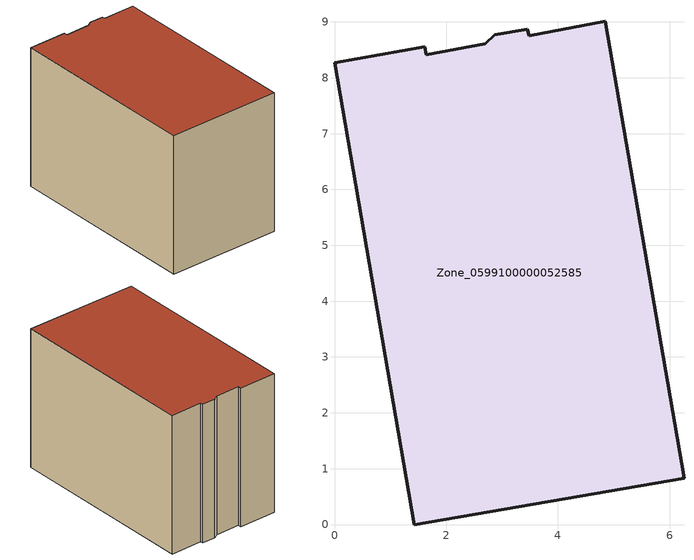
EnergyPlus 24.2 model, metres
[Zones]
Zone_0599100000052585
 floor ground (C_G): 2.7,8.61 2.87,8.77 3.45,8.87 3.49,8.75 4.85,9.01 6.26,0.83 1.43,0 0,8.27 1.61,8.55 1.65,8.41 z0
 wall outside (C_F): 1.43,0 6.26,0.83 4.85,9.01 3.49,8.75 3.45,8.87 2.87,8.77 2.7,8.61 1.65,8.41 1.61,8.55 0,8.27 1.43,0 z0:6.05
 roof outside (C_R): 3.45,8.87 2.87,8.77 2.7,8.61 1.65,8.41 1.61,8.55 0,8.27 1.43,0 6.26,0.83 4.85,9.01 3.49,8.75 z6.05
[BUILDING]
Pand.0599100000052585: North Axis=0; Terrain=City; Loads Convergence Tolerance Value=0.04; Temperature Convergence Tolerance Value=0.4; Solar Distribution=FullExterior; Maximum Number of Warmup Days=25; Minimum Number of Warmup Days=1
[Site:Location]
Rotterdam.The.Hague.AP_ZH_NLD Design_Conditions: Latitude=51.96; Longitude=4.45; Time Zone=1; Elevation=-4.5
[SITE:GROUNDTEMPERATURE:BUILDINGSURFACE]
18, 18, 18, 18, 18, 18, 18, 18, 18, 18, 18, 18
[MATERIAL] Thermal Absorptance=0.9; Solar Absorptance=0.7; Visible Absorptance=0.7
Name | Roughness | Thickness | Conductivity | Density | Specific Heat
G.TI.1946 | MediumSmooth | 0.15 | 1 | 540 | 1210
F.TI.1946 | Rough | 0.3 | 0.857143 | 1920 | 840
R.TI.1946 | MediumRough | 0.2 | 0.1 | 1500 | 1000
[CONSTRUCTION]
C_G: G.TI.1946
C_F: F.TI.1946
C_R: R.TI.1946
[ZONE]
Zone_0599100000052585: Type=1; Multiplier=1; Ceiling Height=Autocalculate; Volume=Autocalculate; Floor Area=autocalculate; Part of Total Floor Area=Yes
[ZONEINFILTRATION:DESIGNFLOWRATE]
Infil_Zone_0599100000052585: Zone or ZoneList or Space or SpaceList=Zone_0599100000052585; Schedule=AlwaysOn; Design Flow Rate Calculation Method=Flow/Area; Flow Rate per Floor Area=0.003; Constant Term Coefficient=1; Temperature Term Coefficient=0; Velocity Term Coefficient=0; Velocity Squared Term Coefficient=0
[HVACTEMPLATE:ZONE:IDEALLOADSAIRSYSTEM]
Zone_0599100000052585: Maximum Heating Supply Air Temperature=50; Minimum Cooling Supply Air Temperature=13; Maximum Heating Supply Air Humidity Ratio=0.0156; Minimum Cooling Supply Air Humidity Ratio=0.0077; Heating Limit=NoLimit; Cooling Limit=NoLimit; Dehumidification Control Type=ConstantSensibleHeatRatio; Cooling Sensible Heat Ratio=0.7; Dehumidification Setpoint=60; Humidification Control Type=None; Humidification Setpoint=30; Outdoor Air Method=None; Outdoor Air Flow Rate per Person=0.00944; Outdoor Air Flow Rate per Zone Floor Area=0; Outdoor Air Flow Rate per Zone=0; Demand Controlled Ventilation Type=None; Outdoor Air Economizer Type=NoEconomizer; Heat Recovery Type=None; Sensible Heat Recovery Effectiveness=0.7; Latent Heat Recovery Effectiveness=0.65
[ZONECONTROL:THERMOSTAT]
ThermostatControl_Zone_0599100000052585: Zone or ZoneList=Zone_0599100000052585; Control Type Schedule=DualSetpointControlType; Control 1=Thermostat_Zone_0599100000052585; Temperature Difference Between Cutout And Setpoint=0
[THERMOSTATSETPOINT:DUALSETPOINT]
Thermostat_Zone_0599100000052585: Heating Setpoint Temperature Schedule=HeatingSetpoint_Zone_0599100000052585; Cooling Setpoint Temperature Schedule=CoolingSetpoint_Zone_0599100000052585
[SCHEDULE:COMPACT]
HeatingSetpoint_Zone_0599100000052585: Through: 12/31, For: AllDays, Until: 24:00, 21
CoolingSetpoint_Zone_0599100000052585: Through: 12/31, For: AllDays, Until: 24:00, 24
DualSetpointControlType: Through: 12/31, For: AllDays, Until: 24:00, 4
AlwaysOn: Through: 12/31, For: AllDays, Until: 24:00, 1
